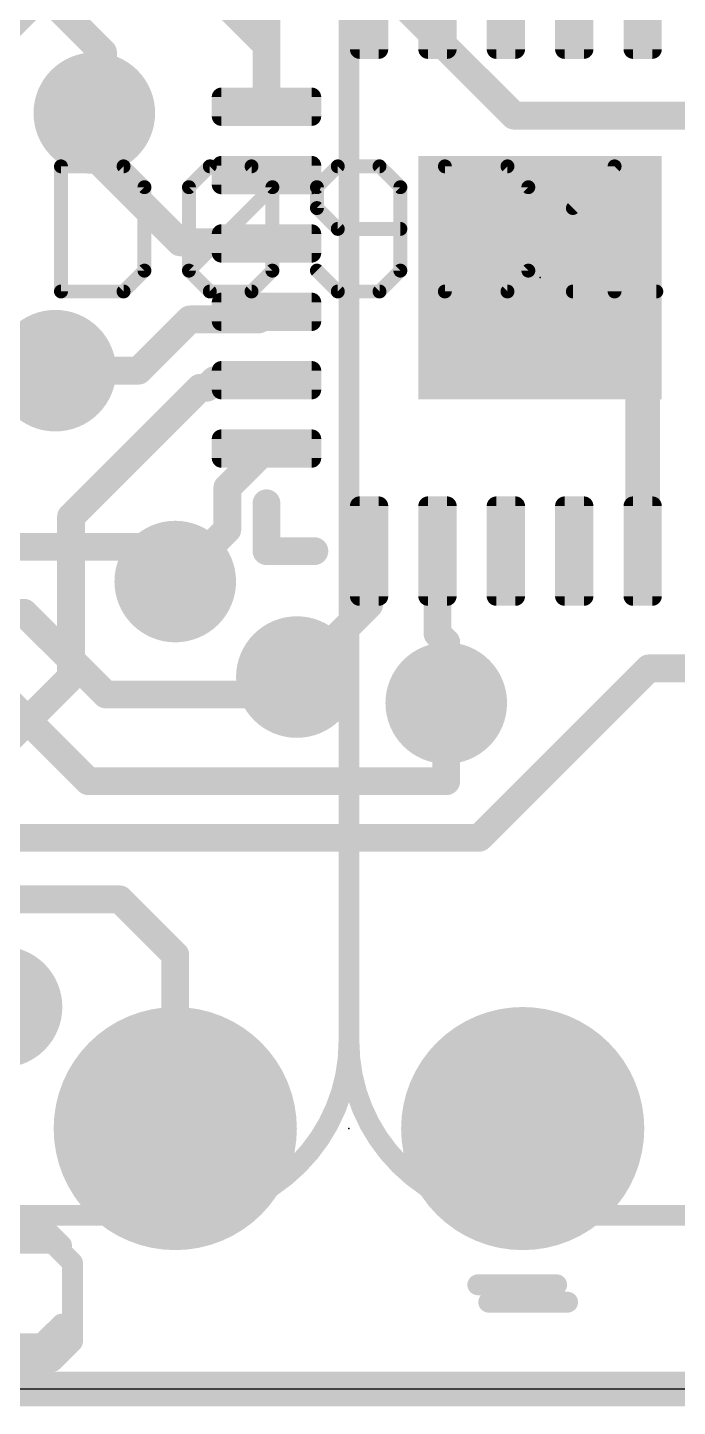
# Model space of a CAD drawing. Extents: x -1.5 to 77.7, y -1.7 to 21.7.
# Drawn here: x 35.75 to 40.5, y -0.13 to 9.96 of the extents above; entities that cross this region are included whole.
import ezdxf

# ---------------------------------------------------------------- set-up
doc = ezdxf.new("R2010")
doc.units = 0
for name, color, linetype in [('1', 12, 'CONTINUOUS'), ('16', 5, 'CONTINUOUS'), ('17', 110, 'CONTINUOUS'), ('18', 110, 'CONTINUOUS'), ('20', 53, 'CONTINUOUS'), ('21', 40, 'CONTINUOUS'), ('22', 6, 'CONTINUOUS'), ('23', 40, 'CONTINUOUS'), ('24', 6, 'CONTINUOUS'), ('27', 4, 'CONTINUOUS')]:
    doc.layers.add(name, color=color, linetype=linetype)

# ---------------------------------------------------------------- blocks, each defined once
blk = doc.blocks.new('RECT128000X44800R50')
at = {"const_width": 0.07}
blk.add_lwpolyline([(0.365, -0.07), (0.365, 0.07, 0.4142), (0.33, 0.105), (-0.33, 0.105, 0.4142), (-0.365, 0.07), (-0.365, -0.07, 0.4142), (-0.33, -0.105), (0.33, -0.105, 0.4142)], format="xyb", close=True, dxfattribs=at)
blk.add_solid([(-0.3475, -0.0875), (0.3475, -0.0875), (-0.3475, 0.0875), (0.3475, 0.0875)])
blk = doc.blocks.new('RECT')
blk.add_solid([(-0.5, -0.5), (0.5, -0.5), (-0.5, 0.5), (0.5, 0.5)])
blk = doc.blocks.new('ROUNDP')
at = {"const_width": 0.5}
blk.add_lwpolyline([(0, -0.25, 1), (0, 0.25, 1), (0, -0.25)], format="xyb", dxfattribs=at)
blk = doc.blocks.new('ROUNDV')
at = {"const_width": 0.5}
blk.add_lwpolyline([(0, -0.25, 1), (0, 0.25, 1), (0, -0.25)], format="xyb", dxfattribs=at)

msp = doc.modelspace()

# ---------------------------------------------------------------- linework, layer by layer
at = {"layer": '1'}
for points, const_width in [([(35.7417, 10.0845), (35.3568, 9.6996)], 0.2032), ([(37.497, 9.8305), (37.243, 10.0845)], 0.2032), ([(37.497, 9.378), (37.497, 9.8305)], 0.2032), ([(36.2384, 9.331), (36.2384, 9.0135)], 0.2032), ([(36.8655, 8.3863), (36.2384, 9.0135)], 0.2032), ([(37.4887, 8.3863), (36.8655, 8.3863)], 0.2032), ([(37.497, 8.378), (37.4887, 8.3863)], 0.2032), ([(40.247, 7.378), (39.497, 8.128)], 0.254), ([(37.497, 7.878), (37.4418, 7.8228)], 0.2032), ([(36.937, 7.8228), (36.5619, 7.4477)], 0.2032), ([(37.4418, 7.8228), (36.937, 7.8228)], 0.2032), ([(35.9537, 7.4477), (36.5619, 7.4477)], 0.2032), ([(37.116, 7.378), (37.0608, 7.3228)], 0.2032), ([(37.497, 7.378), (37.116, 7.378)], 0.2032), ([(40.247, 6.128), (40.247, 7.378)], 0.254), ([(37.0117, 7.3228), (36.068, 6.3791)], 0.2032), ([(37.0608, 7.3228), (37.0117, 7.3228)], 0.2032), ([(37.497, 6.878), (37.211, 6.592)], 0.2032), ([(37.211, 6.592), (37.211, 6.2865)], 0.2032), ([(36.068, 6.3791), (36.068, 5.207)], 0.2032), ([(37.211, 6.2865), (36.83, 5.9055)], 0.2032), ([(38.247, 6.128), (38.247, 5.735)], 0.2032), ([(38.747, 6.128), (38.747, 5.5252)], 0.2032), ([(38.247, 5.735), (37.719, 5.207)], 0.2032), ([(38.8112, 5.461), (38.747, 5.5252)], 0.2032), ([(38.8112, 5.461), (38.8112, 5.0165)], 0.2032), ([(36.068, 5.207), (35.306, 4.445)], 0.2032), ([(0, 0), (76.2, 0)], 0.254)]:
    msp.add_lwpolyline(points, dxfattribs=dict(at, const_width=const_width))
for points, const_width in [([(37.5478, 9.8305, 1), (37.4462, 9.8305)], 0.1016), ([(37.4611, 9.7946, 1), (37.5329, 9.8664)], 0.1016), ([(36.2892, 9.331, 1), (36.1876, 9.331)], 0.1016), ([(37.4462, 9.378, 1), (37.5478, 9.378)], 0.1016), ([(36.2743, 9.0494, 1), (36.2024, 8.9775)], 0.1016), ([(36.1876, 9.0135, 1), (36.2892, 9.0135)], 0.1016), ([(36.8655, 8.4371, 1), (36.8655, 8.3355)], 0.1016), ([(36.8296, 8.3504, 1), (36.9014, 8.4222)], 0.1016), ([(37.5246, 8.4222, 1), (37.4528, 8.3504)], 0.1016), ([(37.4887, 8.3355, 1), (37.4887, 8.4371)], 0.1016), ([(37.4611, 8.3421, 1), (37.5329, 8.4139)], 0.1016), ([(39.5419, 8.1729, 1), (39.4521, 8.0831)], 0.127), ([(37.5329, 7.8421, 1), (37.4611, 7.9139)], 0.1016), ([(36.937, 7.8736, 1), (36.937, 7.772)], 0.1016), ([(36.9729, 7.7869, 1), (36.9011, 7.8587)], 0.1016), ([(37.4059, 7.8587, 1), (37.4777, 7.7869)], 0.1016), ([(37.4418, 7.772, 1), (37.4418, 7.8736)], 0.1016), ([(35.9537, 7.4985, 1), (35.9537, 7.3969)], 0.1016), ([(36.526, 7.4836, 1), (36.5978, 7.4118)], 0.1016), ([(36.5619, 7.3969, 1), (36.5619, 7.4985)], 0.1016), ([(37.116, 7.4288, 1), (37.116, 7.3272)], 0.1016), ([(37.1519, 7.3421, 1), (37.0801, 7.4139)], 0.1016), ([(37.497, 7.3272, 1), (37.497, 7.4288)], 0.1016), ([(40.3105, 7.378, 1), (40.1835, 7.378)], 0.127), ([(40.2021, 7.3331, 1), (40.2919, 7.4229)], 0.127), ([(37.0117, 7.3736, 1), (37.0117, 7.272)], 0.1016), ([(37.0477, 7.2869, 1), (36.9758, 7.3587)], 0.1016), ([(37.0249, 7.3587, 1), (37.0967, 7.2869)], 0.1016), ([(37.0608, 7.272, 1), (37.0608, 7.3736)], 0.1016), ([(37.5329, 6.8421, 1), (37.4611, 6.9139)], 0.1016), ([(37.2618, 6.592, 1), (37.1602, 6.592)], 0.1016), ([(37.1751, 6.6279, 1), (37.2469, 6.5561)], 0.1016), ([(36.1188, 6.3791, 1), (36.0172, 6.3791)], 0.1016), ([(36.0321, 6.415, 1), (36.1039, 6.3431)], 0.1016), ([(37.2469, 6.2506, 1), (37.1751, 6.3224)], 0.1016), ([(37.1602, 6.2865, 1), (37.2618, 6.2865)], 0.1016), ([(38.2978, 6.128, 1), (38.1962, 6.128)], 0.1016), ([(38.7978, 6.128, 1), (38.6962, 6.128)], 0.1016), ([(40.1835, 6.128, 1), (40.3105, 6.128)], 0.127), ([(36.7941, 5.9414, 1), (36.8659, 5.8696)], 0.1016), ([(38.1962, 5.735, 1), (38.2978, 5.735)], 0.1016), ([(38.2829, 5.6991, 1), (38.2111, 5.7709)], 0.1016), ([(38.7829, 5.5611, 1), (38.7111, 5.4893)], 0.1016), ([(38.6962, 5.5252, 1), (38.7978, 5.5252)], 0.1016), ([(38.862, 5.461, 1), (38.7604, 5.461)], 0.1016), ([(38.7753, 5.4251, 1), (38.8471, 5.4969)], 0.1016), ([(36.0172, 5.207, 1), (36.1188, 5.207)], 0.1016), ([(36.1039, 5.1711, 1), (36.0321, 5.2429)], 0.1016), ([(37.6831, 5.2429, 1), (37.7549, 5.1711)], 0.1016), ([(38.7604, 5.0165, 1), (38.862, 5.0165)], 0.1016)]:
    msp.add_lwpolyline(points, format="xyb", dxfattribs=dict(at, const_width=const_width))
at = {"layer": '16'}
for points, const_width in [([(39.3065, 9.3127), (37.3162, 11.303)], 0.2032), ([(36.3019, 9.7755), (35.1155, 10.9618)], 0.2032), ([(36.3019, 9.7755), (36.3019, 9.3945)], 0.2032), ([(36.2384, 9.331), (36.3019, 9.3945)], 0.2032), ([(44.0273, 9.3127), (39.3065, 9.3127)], 0.2032), ([(35.5799, 7.1374), (35.9537, 7.5112)], 0.2032), ([(35.9537, 7.4477), (35.9537, 7.5112)], 0.2032), ([(36.576, 6.1595), (32.8581, 6.1595)], 0.2032), ([(36.576, 6.1595), (36.83, 5.9055)], 0.2032), ([(35.7251, 5.6769), (32.766, 5.6769)], 0.2032), ([(36.322, 5.08), (35.7251, 5.6769)], 0.2032), ([(40.2913, 5.2705), (39.0525, 4.0317)], 0.2032), ([(43.5229, 5.2705), (40.2913, 5.2705)], 0.2032), ([(36.195, 4.445), (35.433, 5.207)], 0.2032), ([(37.719, 5.207), (37.592, 5.08)], 0.2032), ([(37.592, 5.08), (36.322, 5.08)], 0.2032), ([(38.8112, 5.0165), (38.8112, 4.445)], 0.2032), ([(38.8112, 4.445), (36.195, 4.445)], 0.2032), ([(39.0525, 4.0317), (33.02, 4.0317)], 0.2032), ([(26.4795, 3.5814), (36.4236, 3.5814)], 0.2032), ([(36.4236, 3.5814), (36.83, 3.175)], 0.2032), ([(36.83, 3.175), (36.83, 1.905)], 0.2032), ([(0, 0), (76.2, 0)], 0.254)]:
    msp.add_lwpolyline(points, dxfattribs=dict(at, const_width=const_width))
at = {"layer": '16', "const_width": 0.1016}
for points in [[(36.3527, 9.7755, 1), (36.2511, 9.7755)], [(36.2659, 9.7395, 1), (36.3378, 9.8114)], [(36.3378, 9.3585, 1), (36.2659, 9.4304)], [(36.2024, 9.3669, 1), (36.2743, 9.295)], [(36.2511, 9.3945, 1), (36.3527, 9.3945)], [(39.3065, 9.3635, 1), (39.3065, 9.2619)], [(39.2706, 9.2767, 1), (39.3424, 9.3486)], [(36.0045, 7.5112, 1), (35.9029, 7.5112)], [(35.9896, 7.4753, 1), (35.9178, 7.5471)], [(35.9029, 7.4477, 1), (36.0045, 7.4477)], [(36.6119, 6.1954, 1), (36.5401, 6.1236)], [(36.576, 6.1087, 1), (36.576, 6.2103)], [(36.7941, 5.8696, 1), (36.8659, 5.9414)], [(35.761, 5.7128, 1), (35.6892, 5.641)], [(35.7251, 5.6261, 1), (35.7251, 5.7277)], [(40.2913, 5.3213, 1), (40.2913, 5.2197)], [(40.3272, 5.2346, 1), (40.2554, 5.3064)], [(37.7549, 5.1711, 1), (37.6831, 5.2429)], [(36.322, 5.1308, 1), (36.322, 5.0292)], [(36.2861, 5.0441, 1), (36.3579, 5.1159)], [(37.5561, 5.1159, 1), (37.6279, 5.0441)], [(37.592, 5.0292, 1), (37.592, 5.1308)], [(38.862, 5.0165, 1), (38.7604, 5.0165)], [(36.195, 4.4958, 1), (36.195, 4.3942)], [(38.8112, 4.3942, 1), (38.8112, 4.4958)], [(36.1591, 4.4091, 1), (36.2309, 4.4809)], [(38.7604, 4.445, 1), (38.862, 4.445)], [(39.0166, 4.0676, 1), (39.0884, 3.9958)], [(39.0525, 3.9809, 1), (39.0525, 4.0825)], [(36.4595, 3.6173, 1), (36.3877, 3.5455)], [(36.4236, 3.5306, 1), (36.4236, 3.6322)], [(36.8808, 3.175, 1), (36.7792, 3.175)], [(36.7941, 3.1391, 1), (36.8659, 3.2109)], [(36.7792, 1.905, 1), (36.8808, 1.905)]]:
    msp.add_lwpolyline(points, format="xyb", dxfattribs=at)
at = {"layer": '20'}
msp.add_line((73.66, 0), (2.54, 0), dxfattribs=at)
at = {"layer": '21'}
for points, const_width in [([(37.497, 9.778), (37.497, 10.128)], 0.2032), ([(37.497, 6.478), (37.497, 6.128)], 0.2032), ([(37.497, 6.128), (37.847, 6.128)], 0.2032), ([(35.8546, 1.1945), (35.5665, 1.1945)], 0.1524), ([(35.9987, 1.0505), (35.8546, 1.1945)], 0.1524), ([(39.0419, 0.7624), (39.6182, 0.7624)], 0.1524), ([(35.8546, 0.3302), (35.9987, 0.4743)], 0.1524), ([(35.5665, 0.3302), (35.8546, 0.3302)], 0.1524)]:
    msp.add_lwpolyline(points, dxfattribs=dict(at, const_width=const_width))
for points, const_width in [([(37.4462, 9.778, 1), (37.5478, 9.778)], 0.1016), ([(37.5478, 6.478, 1), (37.4462, 6.478)], 0.1016), ([(37.497, 6.1788, 1), (37.497, 6.0772)], 0.1016), ([(37.4462, 6.128, 1), (37.5478, 6.128)], 0.1016), ([(37.847, 6.0772, 1), (37.847, 6.1788)], 0.1016), ([(35.8816, 1.2215, 1), (35.8277, 1.1676)], 0.0762), ([(35.8546, 1.1564, 1), (35.8546, 1.2326)], 0.0762), ([(35.9717, 1.0235, 1), (36.0256, 1.0774)], 0.0762), ([(39.0419, 0.8005, 1), (39.0419, 0.7243)], 0.0762), ([(39.6182, 0.7243, 1), (39.6182, 0.8005)], 0.0762), ([(36.0256, 0.4473, 1), (35.9717, 0.5012)], 0.0762), ([(35.8546, 0.2921, 1), (35.8546, 0.3683)], 0.0762), ([(35.8277, 0.3571, 1), (35.8816, 0.3033)], 0.0762)]:
    msp.add_lwpolyline(points, format="xyb", dxfattribs=dict(at, const_width=const_width))
at = {"layer": '22', "const_width": 0.1524}
for points in [[(38.1, 2.54), (38.1, 19.05)], [(38.1, 19.05), (38.1, 2.54)], [(20.32, 1.27), (36.83, 1.27)], [(39.37, 1.27), (55.88, 1.27)], [(35.6464, 1.0675), (35.9345, 1.0675)], [(35.9345, 1.0675), (36.0786, 0.9235)], [(36.0786, 0.9235), (36.0786, 0.3473)], [(39.6981, 0.6354), (39.1218, 0.6354)], [(36.0786, 0.3473), (35.9345, 0.2032)], [(35.9345, 0.2032), (35.6464, 0.2032)]]:
    msp.add_lwpolyline(points, dxfattribs=at)
at = {"layer": '22'}
for points, const_width in [([(36.83, 1.27, 0.4142), (38.1, 2.54)], 0.1524), ([(38.1381, 2.54, 1), (38.0619, 2.54)], 0.0762), ([(38.1, 2.54, 0.4142), (39.37, 1.27)], 0.1524), ([(38.1381, 2.54, 1), (38.0619, 2.54)], 0.0762), ([(38.0619, 2.54, 1), (38.1381, 2.54)], 0.0762), ([(38.0619, 2.54, 1), (38.1381, 2.54)], 0.0762), ([(36.83, 1.3081, 1), (36.83, 1.2319)], 0.0762), ([(36.83, 1.2319, 1), (36.83, 1.3081)], 0.0762), ([(39.37, 1.3081, 1), (39.37, 1.2319)], 0.0762), ([(39.37, 1.2319, 1), (39.37, 1.3081)], 0.0762), ([(35.9614, 1.0945, 1), (35.9076, 1.0406)], 0.0762), ([(35.9345, 1.0294, 1), (35.9345, 1.1056)], 0.0762), ([(36.1167, 0.9235, 1), (36.0405, 0.9235)], 0.0762), ([(36.0516, 0.8965, 1), (36.1055, 0.9504)], 0.0762), ([(39.1218, 0.6735, 1), (39.1218, 0.5973)], 0.0762), ([(39.6981, 0.5973, 1), (39.6981, 0.6735)], 0.0762), ([(36.1055, 0.3203, 1), (36.0516, 0.3742)], 0.0762), ([(36.0405, 0.3473, 1), (36.1167, 0.3473)], 0.0762), ([(35.9076, 0.2301, 1), (35.9614, 0.1763)], 0.0762), ([(35.9345, 0.1651, 1), (35.9345, 0.2413)], 0.0762)]:
    msp.add_lwpolyline(points, format="xyb", dxfattribs=dict(at, const_width=const_width))
at = {"layer": '23'}
msp.add_point((39.497, 8.128), dxfattribs=at)
at = {"layer": '24'}
msp.add_point((38.1, 1.905), dxfattribs=at)
at = {"layer": '27', "const_width": 0.1016}
for points in [[(35.9946, 8.942), (35.9946, 8.0268)], [(36.4522, 8.942), (35.9946, 8.942)], [(36.6047, 8.7895), (36.4522, 8.942)], [(36.9301, 8.7895), (37.0826, 8.942)], [(37.0826, 8.942), (37.3877, 8.942)], [(37.3877, 8.942), (37.5402, 8.7895)], [(38.0182, 8.942), (37.8656, 8.7895)], [(38.3232, 8.942), (38.0182, 8.942)], [(38.4758, 8.7895), (38.3232, 8.942)], [(38.8012, 8.942), (38.8012, 8.0268)], [(39.2587, 8.942), (38.8012, 8.942)], [(39.4113, 8.7895), (39.2587, 8.942)], [(39.7367, 8.6369), (40.0417, 8.942)], [(40.0417, 8.942), (40.0417, 8.0268)], [(36.6047, 8.1793), (36.6047, 8.7895)], [(36.9301, 8.1793), (36.9301, 8.7895)], [(36.9301, 8.1793), (37.5402, 8.7895)], [(37.5402, 8.7895), (37.5402, 8.1793)], [(37.8656, 8.7895), (37.8656, 8.6369)], [(38.4758, 8.1793), (38.4758, 8.7895)], [(39.4113, 8.1793), (39.4113, 8.7895)], [(37.8656, 8.6369), (38.0182, 8.4844)], [(38.0182, 8.4844), (38.4758, 8.4844)], [(36.4522, 8.0268), (36.6047, 8.1793)], [(37.0826, 8.0268), (36.9301, 8.1793)], [(37.5402, 8.1793), (37.3877, 8.0268)], [(37.8656, 8.1793), (38.0182, 8.0268)], [(38.3232, 8.0268), (38.4758, 8.1793)], [(39.2587, 8.0268), (39.4113, 8.1793)], [(35.9946, 8.0268), (36.4522, 8.0268)], [(37.3877, 8.0268), (37.0826, 8.0268)], [(38.0182, 8.0268), (38.3232, 8.0268)], [(38.8012, 8.0268), (39.2587, 8.0268)], [(39.7367, 8.0268), (40.3468, 8.0268)]]:
    msp.add_lwpolyline(points, dxfattribs=at)
at = {"layer": '27', "const_width": 0.0508}
for points in [[(36.02, 8.942, 1), (35.9692, 8.942)], [(35.9946, 8.9674, 1), (35.9946, 8.9166)], [(36.4702, 8.9599, 1), (36.4342, 8.924)], [(36.4522, 8.9166, 1), (36.4522, 8.9674)], [(37.0826, 8.9674, 1), (37.0826, 8.9166)], [(37.1006, 8.924, 1), (37.0647, 8.9599)], [(37.4057, 8.9599, 1), (37.3697, 8.924)], [(37.3877, 8.9166, 1), (37.3877, 8.9674)], [(38.0182, 8.9674, 1), (38.0182, 8.9166)], [(38.0361, 8.924, 1), (38.0002, 8.9599)], [(38.3412, 8.9599, 1), (38.3053, 8.924)], [(38.3232, 8.9166, 1), (38.3232, 8.9674)], [(38.8266, 8.942, 1), (38.7758, 8.942)], [(38.8012, 8.9674, 1), (38.8012, 8.9166)], [(39.2767, 8.9599, 1), (39.2408, 8.924)], [(39.2587, 8.9166, 1), (39.2587, 8.9674)], [(40.0671, 8.942, 1), (40.0163, 8.942)], [(40.0597, 8.924, 1), (40.0238, 8.9599)], [(36.6301, 8.7895, 1), (36.5793, 8.7895)], [(36.5868, 8.7715, 1), (36.6227, 8.8074)], [(36.9555, 8.7895, 1), (36.9047, 8.7895)], [(36.9122, 8.8074, 1), (36.9481, 8.7715)], [(37.5656, 8.7895, 1), (37.5148, 8.7895)], [(37.5582, 8.7715, 1), (37.5223, 8.8074)], [(37.5223, 8.7715, 1), (37.5582, 8.8074)], [(37.891, 8.7895, 1), (37.8402, 8.7895)], [(37.8477, 8.8074, 1), (37.8836, 8.7715)], [(38.5012, 8.7895, 1), (38.4504, 8.7895)], [(38.4578, 8.7715, 1), (38.4937, 8.8074)], [(39.4367, 8.7895, 1), (39.3859, 8.7895)], [(39.3933, 8.7715, 1), (39.4292, 8.8074)], [(37.8836, 8.6549, 1), (37.8477, 8.619)], [(39.7187, 8.6549, 1), (39.7546, 8.619)], [(37.8402, 8.6369, 1), (37.891, 8.6369)], [(38.0182, 8.5098, 1), (38.0182, 8.459)], [(38.0002, 8.4664, 1), (38.0361, 8.5024)], [(38.4758, 8.459, 1), (38.4758, 8.5098)], [(36.5793, 8.1793, 1), (36.6301, 8.1793)], [(36.6227, 8.1614, 1), (36.5868, 8.1973)], [(36.9047, 8.1793, 1), (36.9555, 8.1793)], [(36.9481, 8.1973, 1), (36.9122, 8.1614)], [(36.9122, 8.1973, 1), (36.9481, 8.1614)], [(37.5148, 8.1793, 1), (37.5656, 8.1793)], [(37.5582, 8.1614, 1), (37.5223, 8.1973)], [(37.8836, 8.1973, 1), (37.8477, 8.1614)], [(38.4504, 8.1793, 1), (38.5012, 8.1793)], [(38.4937, 8.1614, 1), (38.4578, 8.1973)], [(39.3859, 8.1793, 1), (39.4367, 8.1793)], [(39.4292, 8.1614, 1), (39.3933, 8.1973)], [(35.9946, 8.0522, 1), (35.9946, 8.0014)], [(36.4342, 8.0448, 1), (36.4702, 8.0088)], [(36.4522, 8.0014, 1), (36.4522, 8.0522)], [(37.0826, 8.0522, 1), (37.0826, 8.0014)], [(37.0647, 8.0088, 1), (37.1006, 8.0448)], [(37.3697, 8.0448, 1), (37.4057, 8.0088)], [(37.3877, 8.0014, 1), (37.3877, 8.0522)], [(38.0182, 8.0522, 1), (38.0182, 8.0014)], [(38.0002, 8.0088, 1), (38.0361, 8.0448)], [(38.3053, 8.0448, 1), (38.3412, 8.0088)], [(38.3232, 8.0014, 1), (38.3232, 8.0522)], [(38.8012, 8.0522, 1), (38.8012, 8.0014)], [(39.2408, 8.0448, 1), (39.2767, 8.0088)], [(39.2587, 8.0014, 1), (39.2587, 8.0522)], [(39.7367, 8.0522, 1), (39.7367, 8.0014)], [(40.3468, 8.0014, 1), (40.3468, 8.0522)], [(35.9692, 8.0268, 1), (36.02, 8.0268)], [(38.7758, 8.0268, 1), (38.8266, 8.0268)], [(40.0163, 8.0268, 1), (40.0671, 8.0268)]]:
    msp.add_lwpolyline(points, format="xyb", dxfattribs=at)

# ---------------------------------------------------------------- block references
at = {"layer": '1'}
for p, rotation in [((38.247, 10.128), 270), ((38.747, 10.128), 270), ((39.247, 10.128), 270), ((39.747, 10.128), 270), ((40.247, 10.128), 270), ((37.497, 9.378), 180), ((37.497, 8.878), 180), ((37.497, 8.378), 180), ((37.497, 7.878), 180), ((37.497, 7.378), 180), ((37.497, 6.878), 180), ((38.247, 6.128), 90), ((38.747, 6.128), 90), ((39.247, 6.128), 90), ((39.747, 6.128), 90), ((40.247, 6.128), 90)]:
    msp.add_blockref('RECT128000X44800R50', p, dxfattribs=dict(at, rotation=rotation))
at = {"layer": '1', "xscale": 1.778, "yscale": 1.778, "rotation": 180}
msp.add_blockref('RECT', (39.497, 8.128), dxfattribs=at)
at = {"layer": '17', "xscale": 1.778, "yscale": 1.778, "rotation": 90}
for p in [(36.83, 1.905), (36.83, 1.905), (39.37, 1.905), (39.37, 1.905)]:
    msp.add_blockref('ROUNDP', p, dxfattribs=at)
at = {"layer": '18', "xscale": 0.889, "yscale": 0.889}
for p in [(36.2384, 9.331), (36.2384, 9.331), (39.497, 8.128), (39.497, 8.128), (35.9537, 7.4477), (35.9537, 7.4477), (36.83, 5.9055), (36.83, 5.9055), (37.719, 5.207), (37.719, 5.207), (38.8112, 5.0165), (38.8112, 5.0165), (35.56, 2.794), (35.56, 2.794)]:
    msp.add_blockref('ROUNDV', p, dxfattribs=at)

doc.saveas('drawing.dxf')
